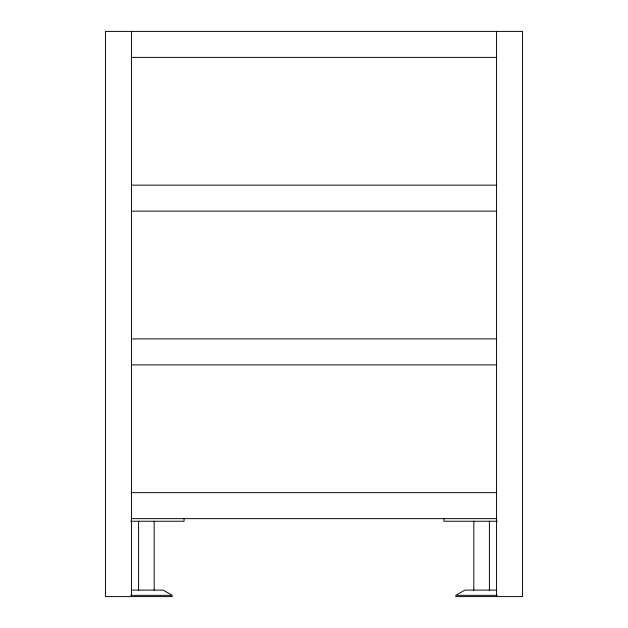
<?xml version="1.0" encoding="UTF-8"?>
<svg xmlns="http://www.w3.org/2000/svg" width="628" height="628" viewBox="0 0 628 628"><rect width="100%" height="100%" fill="white"/><g stroke="black" fill="none" stroke-linecap="round" stroke-linejoin="round"><path stroke-width="0.94" d="M131.448 57.383L496.552 57.383M131.448 185.15L496.552 185.15M131.448 211.141L496.552 211.141M131.448 338.9L496.552 338.9M131.448 364.892L496.552 364.892M131.448 492.658L496.552 492.658M131.448 518.642L496.552 518.642M130.742 521.24L184.067 521.24L184.067 518.375M497.258 521.24L443.933 521.24L443.933 518.375M131.99 590.1L163.013 590.1L172.378 595.344L130.703 595.344M496.01 590.1L464.987 590.1L455.622 595.344L497.298 595.344M172.378 596.6L105.457 596.6L105.457 31.4L522.543 31.4L522.543 596.6L455.622 596.6M496.552 31.4L496.552 596.6M489.408 521.24L489.408 590.1M473.818 521.24L473.818 590.1M154.182 521.24L154.182 590.1M138.592 521.24L138.592 590.1M131.448 31.4L131.448 596.6"/></g></svg>
